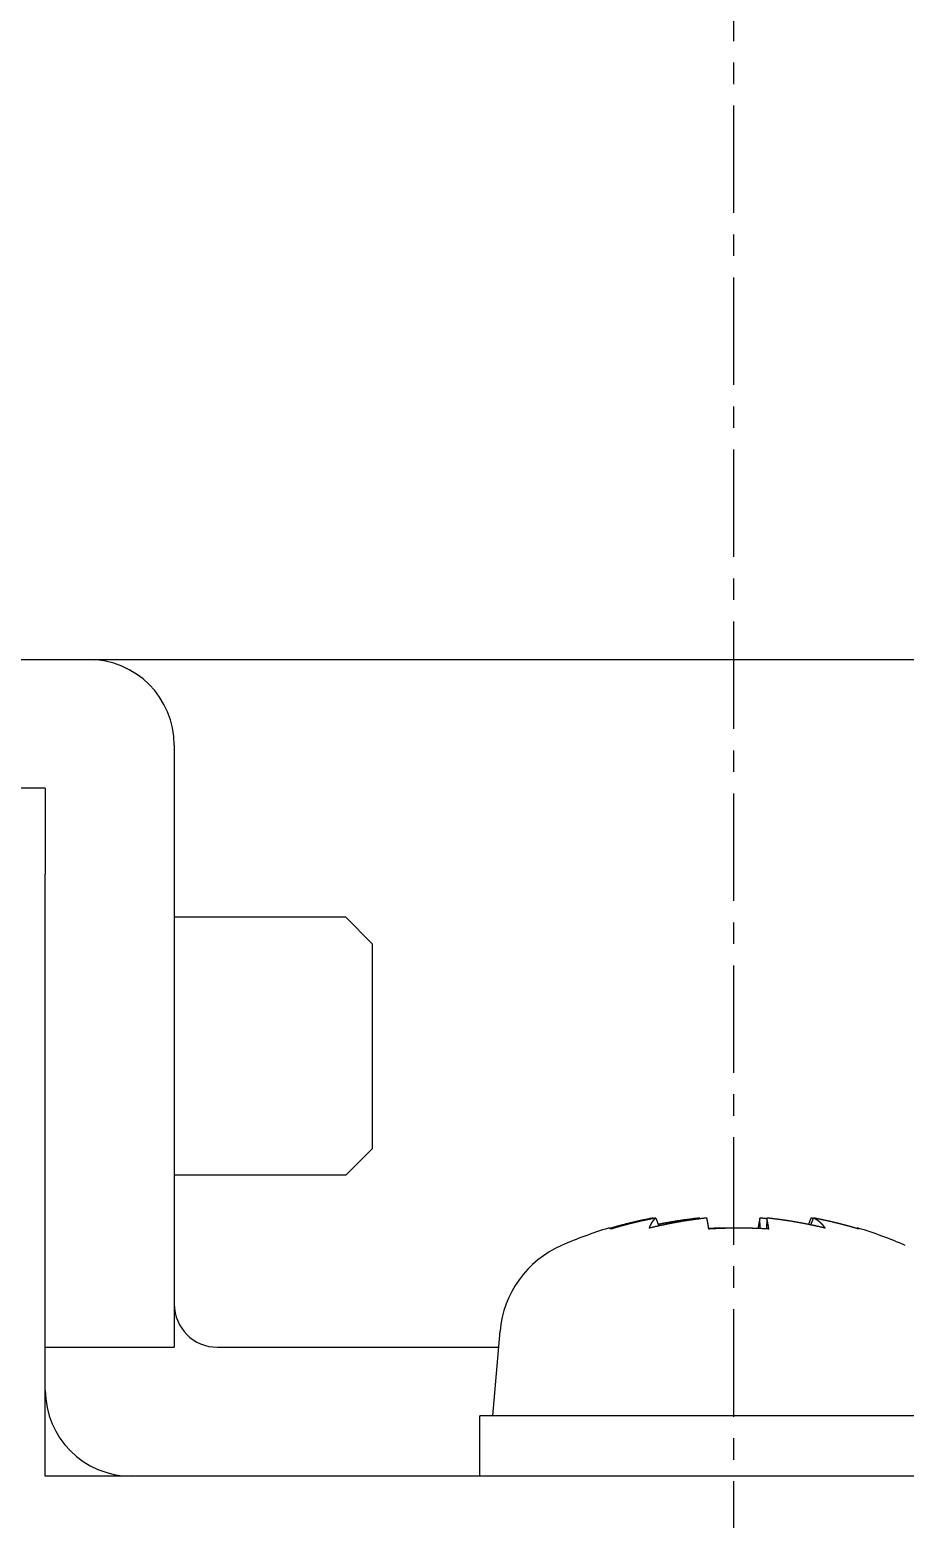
# Model space of a CAD drawing. Extents: x -37 to 246, y -173 to 93.
# Drawn here: x 218.2 to 228.38, y -53.6 to -36.27 of the extents above; entities that cross this region are included whole.
import ezdxf

# ---------------------------------------------------------------- set-up
doc = ezdxf.new("R2010")
doc.units = 0
doc.linetypes.add('CENTER', pattern=[2, 1.25, -0.25, 0.25, -0.25])
doc.layers.get('0').update_dxf_attribs({"linetype": 'CONTINUOUS'})
doc.layers.add('CENTER', color=1, linetype='CENTER')

msp = doc.modelspace()

# ---------------------------------------------------------------- linework, layer by layer
at = {"color": 7, "linetype": 'CONTINUOUS'}
for p, q in [((210.381, -43.595), (242.381, -43.595)), ((219.881, -44.595), (219.881, -51.595)), ((218.381, -45.095), (216.881, -45.095)), ((218.381, -45.095), (218.381, -46.095)), ((218.381, -53.095), (218.381, -46.095)), ((221.874, -46.595), (219.881, -46.595)), ((222.181, -46.902), (221.874, -46.595)), ((222.181, -46.902), (222.181, -49.289)), ((222.181, -49.289), (221.874, -49.595)), ((221.874, -49.595), (219.881, -49.595)), ((225.45, -50.098), (225.448, -50.093)), ((225.479, -50.093), (225.514, -50.184)), ((225.992, -50.093), (225.992, -50.102)), ((226.691, -50.216), (226.689, -50.093)), ((226.769, -50.093), (226.767, -50.219)), ((227.283, -50.093), (227.254, -50.167)), ((227.282, -50.173), (227.313, -50.093)), ((223.667, -51.407), (223.581, -52.395)), ((218.381, -51.595), (219.881, -51.595)), ((220.381, -51.595), (223.651, -51.595)), ((223.431, -53.095), (223.431, -52.395)), ((229.331, -52.395), (223.431, -52.395)), ((234.381, -53.095), (218.381, -53.095))]:
    msp.add_line(p, q, dxfattribs=at)
for points in [[(224.955, -50.221, 0), (224.954, -50.221, 0), (224.954, -50.22, 0), (224.954, -50.22, 0), (224.953, -50.22, 0), (224.953, -50.22, 0), (224.953, -50.219, 0), (224.953, -50.219, 0), (224.952, -50.219, 0), (224.952, -50.219, 0), (224.952, -50.219, 0), (224.951, -50.218, 0), (224.951, -50.218, 0), (224.951, -50.218, 0), (224.95, -50.218, 0), (224.95, -50.218, 0), (224.95, -50.218, 0), (224.95, -50.217, 0), (224.949, -50.217, 0), (224.949, -50.217, 0), (224.949, -50.217, 0), (224.948, -50.217, 0), (224.948, -50.217, 0), (224.948, -50.216, 0), (224.948, -50.216, 0), (224.947, -50.216, 0), (224.947, -50.216, 0), (224.947, -50.216, 0), (224.947, -50.215, 0), (224.946, -50.215, 0), (224.946, -50.215, 0), (224.946, -50.215, 0), (224.945, -50.215, 0), (224.945, -50.215, 0), (224.945, -50.215, 0), (224.945, -50.215, 0), (224.944, -50.214, 0), (224.944, -50.214, 0), (224.944, -50.214, 0), (224.944, -50.214, 0), (224.943, -50.214, 0), (224.943, -50.214, 0), (224.943, -50.214, 0), (224.943, -50.214, 0), (224.942, -50.213, 0), (224.942, -50.213, 0), (224.942, -50.213, 0), (224.942, -50.213, 0), (224.941, -50.213, 0), (224.941, -50.213, 0), (224.941, -50.213, 0), (224.941, -50.213, 0), (224.941, -50.212, 0), (224.94, -50.212, 0), (224.94, -50.212, 0), (224.94, -50.212, 0), (224.94, -50.212, 0), (224.939, -50.212, 0), (224.939, -50.212, 0), (224.939, -50.212, 0), (224.939, -50.212, 0), (224.938, -50.212, 0), (224.938, -50.212, 0), (224.938, -50.212, 0), (224.938, -50.211, 0), (224.938, -50.211, 0), (224.937, -50.211, 0), (224.937, -50.211, 0), (224.937, -50.211, 0), (224.937, -50.211, 0), (224.937, -50.211, 0), (224.936, -50.211, 0), (224.936, -50.211, 0), (224.936, -50.211, 0), (224.936, -50.211, 0), (224.936, -50.211, 0), (224.935, -50.211, 0), (224.935, -50.211, 0), (224.935, -50.211, 0), (224.935, -50.211, 0), (224.935, -50.211, 0), (224.935, -50.211, 0), (224.934, -50.211, 0), (224.934, -50.211, 0), (224.934, -50.21, 0), (224.934, -50.21, 0), (224.934, -50.21, 0), (224.933, -50.21, 0), (224.933, -50.21, 0), (224.933, -50.21, 0), (224.933, -50.21, 0), (224.933, -50.21, 0), (224.933, -50.21, 0), (224.932, -50.21, 0), (224.932, -50.21, 0), (224.932, -50.21, 0), (224.932, -50.21, 0), (224.932, -50.21, 0), (224.932, -50.21, 0), (224.931, -50.21, 0), (224.931, -50.21, 0), (224.931, -50.21, 0), (224.931, -50.21, 0), (224.931, -50.21, 0), (224.931, -50.21, 0), (224.931, -50.21, 0), (224.93, -50.21, 0), (224.93, -50.211, 0), (224.93, -50.211, 0), (224.93, -50.211, 0), (224.93, -50.211, 0), (224.93, -50.211, 0), (224.93, -50.211, 0), (224.929, -50.211, 0), (224.929, -50.211, 0), (224.929, -50.211, 0), (224.929, -50.211, 0), (224.929, -50.211, 0), (224.929, -50.211, 0), (224.929, -50.211, 0), (224.929, -50.211, 0), (224.928, -50.211, 0), (224.928, -50.211, 0), (224.928, -50.211, 0), (224.928, -50.211, 0), (224.928, -50.211, 0), (224.928, -50.211, 0), (224.928, -50.212, 0), (224.928, -50.212, 0)], [(225.448, -50.093, 0), (225.444, -50.094, 0), (225.44, -50.094, 0), (225.436, -50.095, 0), (225.432, -50.096, 0), (225.428, -50.097, 0), (225.424, -50.097, 0), (225.42, -50.098, 0), (225.416, -50.099, 0), (225.412, -50.1, 0), (225.408, -50.1, 0), (225.404, -50.101, 0), (225.4, -50.102, 0), (225.396, -50.103, 0), (225.393, -50.104, 0), (225.389, -50.104, 0), (225.385, -50.105, 0), (225.381, -50.106, 0), (225.377, -50.107, 0), (225.373, -50.108, 0), (225.369, -50.108, 0), (225.365, -50.109, 0), (225.361, -50.11, 0), (225.357, -50.111, 0), (225.353, -50.112, 0), (225.349, -50.112, 0), (225.345, -50.113, 0), (225.341, -50.114, 0), (225.337, -50.115, 0), (225.333, -50.116, 0), (225.329, -50.117, 0), (225.325, -50.117, 0), (225.321, -50.118, 0), (225.317, -50.119, 0), (225.313, -50.12, 0), (225.309, -50.121, 0), (225.305, -50.122, 0), (225.301, -50.123, 0), (225.297, -50.123, 0), (225.293, -50.124, 0), (225.29, -50.125, 0), (225.286, -50.126, 0), (225.282, -50.127, 0), (225.278, -50.128, 0), (225.274, -50.129, 0), (225.27, -50.13, 0), (225.266, -50.131, 0), (225.262, -50.132, 0), (225.258, -50.132, 0), (225.254, -50.133, 0), (225.25, -50.134, 0), (225.246, -50.135, 0), (225.242, -50.136, 0), (225.238, -50.137, 0), (225.234, -50.138, 0), (225.23, -50.139, 0), (225.226, -50.14, 0), (225.222, -50.141, 0), (225.219, -50.142, 0), (225.215, -50.142, 0), (225.211, -50.143, 0), (225.207, -50.144, 0), (225.203, -50.145, 0), (225.199, -50.146, 0), (225.195, -50.147, 0), (225.191, -50.148, 0), (225.187, -50.149, 0), (225.183, -50.15, 0), (225.179, -50.151, 0), (225.175, -50.152, 0), (225.171, -50.153, 0), (225.167, -50.154, 0), (225.163, -50.155, 0), (225.16, -50.156, 0), (225.156, -50.157, 0), (225.152, -50.158, 0), (225.148, -50.159, 0), (225.144, -50.16, 0), (225.14, -50.161, 0), (225.136, -50.162, 0), (225.132, -50.163, 0), (225.128, -50.164, 0), (225.124, -50.165, 0), (225.12, -50.166, 0), (225.116, -50.167, 0), (225.112, -50.168, 0), (225.109, -50.169, 0), (225.105, -50.17, 0), (225.101, -50.171, 0), (225.097, -50.172, 0), (225.093, -50.173, 0), (225.089, -50.174, 0), (225.085, -50.175, 0), (225.081, -50.176, 0), (225.077, -50.177, 0), (225.073, -50.178, 0), (225.069, -50.179, 0), (225.066, -50.18, 0), (225.062, -50.181, 0), (225.058, -50.182, 0), (225.054, -50.184, 0), (225.05, -50.185, 0), (225.046, -50.186, 0), (225.042, -50.187, 0), (225.038, -50.188, 0), (225.034, -50.189, 0), (225.03, -50.19, 0), (225.027, -50.191, 0), (225.023, -50.192, 0), (225.019, -50.193, 0), (225.015, -50.194, 0), (225.011, -50.195, 0), (225.007, -50.197, 0), (225.003, -50.198, 0), (224.999, -50.199, 0), (224.995, -50.2, 0), (224.991, -50.201, 0), (224.988, -50.202, 0), (224.984, -50.203, 0), (224.98, -50.204, 0), (224.976, -50.206, 0), (224.972, -50.207, 0), (224.968, -50.208, 0), (224.964, -50.209, 0), (224.96, -50.21, 0), (224.957, -50.211, 0), (224.953, -50.212, 0), (224.949, -50.214, 0), (224.945, -50.215, 0)], [(225.479, -50.093, 0), (225.474, -50.094, 0), (225.47, -50.094, 0), (225.466, -50.095, 0), (225.462, -50.096, 0), (225.458, -50.097, 0), (225.454, -50.098, 0), (225.45, -50.098, 0), (225.445, -50.099, 0), (225.441, -50.1, 0), (225.437, -50.101, 0), (225.433, -50.102, 0), (225.429, -50.102, 0), (225.425, -50.103, 0), (225.421, -50.104, 0), (225.416, -50.105, 0), (225.412, -50.106, 0), (225.408, -50.107, 0), (225.404, -50.107, 0), (225.4, -50.108, 0), (225.396, -50.109, 0), (225.392, -50.11, 0), (225.388, -50.111, 0), (225.383, -50.112, 0), (225.379, -50.112, 0), (225.375, -50.113, 0), (225.371, -50.114, 0), (225.367, -50.115, 0), (225.363, -50.116, 0), (225.359, -50.117, 0), (225.355, -50.118, 0), (225.35, -50.119, 0), (225.346, -50.12, 0), (225.342, -50.12, 0), (225.338, -50.121, 0), (225.334, -50.122, 0), (225.33, -50.123, 0), (225.326, -50.124, 0), (225.322, -50.125, 0), (225.317, -50.126, 0), (225.313, -50.127, 0), (225.309, -50.128, 0), (225.305, -50.129, 0), (225.301, -50.13, 0), (225.297, -50.13, 0), (225.293, -50.131, 0), (225.289, -50.132, 0), (225.285, -50.133, 0), (225.28, -50.134, 0), (225.276, -50.135, 0), (225.272, -50.136, 0), (225.268, -50.137, 0), (225.264, -50.138, 0), (225.26, -50.139, 0), (225.256, -50.14, 0), (225.252, -50.141, 0), (225.248, -50.142, 0), (225.244, -50.143, 0), (225.239, -50.144, 0), (225.235, -50.145, 0), (225.231, -50.146, 0), (225.227, -50.147, 0), (225.223, -50.148, 0), (225.219, -50.149, 0), (225.215, -50.15, 0), (225.211, -50.151, 0), (225.207, -50.152, 0), (225.203, -50.153, 0), (225.199, -50.154, 0), (225.194, -50.155, 0), (225.19, -50.156, 0), (225.186, -50.157, 0), (225.182, -50.158, 0), (225.178, -50.159, 0), (225.174, -50.16, 0), (225.17, -50.161, 0), (225.166, -50.162, 0), (225.162, -50.163, 0), (225.158, -50.164, 0), (225.154, -50.165, 0), (225.149, -50.166, 0), (225.145, -50.167, 0), (225.141, -50.168, 0), (225.137, -50.169, 0), (225.133, -50.17, 0), (225.129, -50.172, 0), (225.125, -50.173, 0), (225.121, -50.174, 0), (225.117, -50.175, 0), (225.113, -50.176, 0), (225.109, -50.177, 0), (225.105, -50.178, 0), (225.101, -50.179, 0), (225.097, -50.18, 0), (225.092, -50.181, 0), (225.088, -50.182, 0), (225.084, -50.184, 0), (225.08, -50.185, 0), (225.076, -50.186, 0), (225.072, -50.187, 0), (225.068, -50.188, 0), (225.064, -50.189, 0), (225.06, -50.19, 0), (225.056, -50.191, 0), (225.052, -50.193, 0), (225.048, -50.194, 0), (225.044, -50.195, 0), (225.04, -50.196, 0), (225.036, -50.197, 0), (225.032, -50.198, 0), (225.027, -50.199, 0), (225.023, -50.2, 0), (225.019, -50.202, 0), (225.015, -50.203, 0), (225.011, -50.204, 0), (225.007, -50.205, 0), (225.003, -50.206, 0), (224.999, -50.208, 0), (224.995, -50.209, 0), (224.991, -50.21, 0), (224.987, -50.211, 0), (224.983, -50.212, 0), (224.979, -50.214, 0), (224.975, -50.215, 0), (224.971, -50.216, 0), (224.967, -50.217, 0), (224.963, -50.218, 0), (224.959, -50.22, 0), (224.955, -50.221, 0)], [(226.072, -50.093, 0), (226.067, -50.093, 0), (226.061, -50.094, 0), (226.056, -50.095, 0), (226.051, -50.095, 0), (226.046, -50.096, 0), (226.04, -50.096, 0), (226.035, -50.097, 0), (226.03, -50.097, 0), (226.025, -50.098, 0), (226.019, -50.099, 0), (226.014, -50.099, 0), (226.009, -50.1, 0), (226.004, -50.101, 0), (225.998, -50.101, 0), (225.993, -50.102, 0), (225.988, -50.103, 0), (225.982, -50.103, 0), (225.977, -50.104, 0), (225.972, -50.105, 0), (225.967, -50.105, 0), (225.961, -50.106, 0), (225.956, -50.107, 0), (225.951, -50.107, 0), (225.946, -50.108, 0), (225.94, -50.109, 0), (225.935, -50.109, 0), (225.93, -50.11, 0), (225.925, -50.111, 0), (225.919, -50.111, 0), (225.914, -50.112, 0), (225.909, -50.113, 0), (225.904, -50.114, 0), (225.898, -50.114, 0), (225.893, -50.115, 0), (225.888, -50.116, 0), (225.883, -50.117, 0), (225.877, -50.117, 0), (225.872, -50.118, 0), (225.867, -50.119, 0), (225.862, -50.12, 0), (225.856, -50.121, 0), (225.851, -50.121, 0), (225.846, -50.122, 0), (225.84, -50.123, 0), (225.835, -50.124, 0), (225.83, -50.125, 0), (225.825, -50.126, 0), (225.819, -50.126, 0), (225.814, -50.127, 0), (225.809, -50.128, 0), (225.804, -50.129, 0), (225.798, -50.13, 0), (225.793, -50.13, 0), (225.788, -50.131, 0), (225.783, -50.132, 0), (225.777, -50.133, 0), (225.772, -50.134, 0), (225.767, -50.135, 0), (225.762, -50.136, 0), (225.756, -50.137, 0), (225.751, -50.138, 0), (225.746, -50.138, 0), (225.741, -50.139, 0), (225.735, -50.14, 0), (225.73, -50.141, 0), (225.725, -50.142, 0), (225.72, -50.143, 0), (225.714, -50.144, 0), (225.709, -50.145, 0), (225.704, -50.146, 0), (225.699, -50.147, 0), (225.694, -50.148, 0), (225.688, -50.149, 0), (225.683, -50.15, 0), (225.678, -50.151, 0), (225.673, -50.152, 0), (225.667, -50.153, 0), (225.662, -50.154, 0), (225.657, -50.155, 0), (225.652, -50.156, 0), (225.646, -50.157, 0), (225.641, -50.158, 0), (225.636, -50.159, 0), (225.631, -50.16, 0), (225.625, -50.161, 0), (225.62, -50.162, 0), (225.615, -50.163, 0), (225.61, -50.164, 0), (225.604, -50.165, 0), (225.599, -50.166, 0), (225.594, -50.167, 0), (225.589, -50.168, 0), (225.584, -50.169, 0), (225.578, -50.17, 0), (225.573, -50.171, 0), (225.568, -50.172, 0), (225.563, -50.174, 0), (225.557, -50.175, 0), (225.552, -50.176, 0), (225.547, -50.177, 0), (225.542, -50.178, 0), (225.537, -50.179, 0), (225.531, -50.18, 0), (225.526, -50.181, 0), (225.521, -50.182, 0), (225.516, -50.184, 0), (225.51, -50.185, 0), (225.505, -50.186, 0), (225.5, -50.187, 0), (225.495, -50.188, 0), (225.49, -50.19, 0), (225.484, -50.191, 0), (225.479, -50.192, 0), (225.474, -50.193, 0), (225.469, -50.194, 0), (225.463, -50.196, 0), (225.458, -50.197, 0), (225.453, -50.198, 0), (225.448, -50.199, 0), (225.443, -50.2, 0), (225.437, -50.202, 0), (225.432, -50.203, 0), (225.427, -50.204, 0), (225.422, -50.205, 0), (225.417, -50.206, 0), (225.411, -50.208, 0), (225.406, -50.209, 0), (225.401, -50.21, 0)], [(225.479, -50.093, 0), (225.478, -50.093, 0), (225.477, -50.094, 0), (225.477, -50.094, 0), (225.476, -50.095, 0), (225.475, -50.096, 0), (225.474, -50.096, 0), (225.474, -50.097, 0), (225.473, -50.097, 0), (225.472, -50.098, 0), (225.471, -50.099, 0), (225.471, -50.099, 0), (225.47, -50.1, 0), (225.469, -50.1, 0), (225.469, -50.101, 0), (225.468, -50.102, 0), (225.467, -50.102, 0), (225.466, -50.103, 0), (225.466, -50.104, 0), (225.465, -50.104, 0), (225.464, -50.105, 0), (225.464, -50.106, 0), (225.463, -50.106, 0), (225.462, -50.107, 0), (225.461, -50.108, 0), (225.461, -50.108, 0), (225.46, -50.109, 0), (225.459, -50.11, 0), (225.459, -50.111, 0), (225.458, -50.111, 0), (225.457, -50.112, 0), (225.457, -50.113, 0), (225.456, -50.113, 0), (225.455, -50.114, 0), (225.455, -50.115, 0), (225.454, -50.116, 0), (225.453, -50.116, 0), (225.453, -50.117, 0), (225.452, -50.118, 0), (225.451, -50.119, 0), (225.451, -50.12, 0), (225.45, -50.12, 0), (225.449, -50.121, 0), (225.449, -50.122, 0), (225.448, -50.123, 0), (225.447, -50.123, 0), (225.447, -50.124, 0), (225.446, -50.125, 0), (225.445, -50.126, 0), (225.445, -50.127, 0), (225.444, -50.128, 0), (225.443, -50.129, 0), (225.443, -50.129, 0), (225.442, -50.13, 0), (225.441, -50.131, 0), (225.441, -50.132, 0), (225.44, -50.133, 0), (225.44, -50.134, 0), (225.439, -50.135, 0), (225.438, -50.136, 0), (225.438, -50.136, 0), (225.437, -50.137, 0), (225.437, -50.138, 0), (225.436, -50.139, 0), (225.435, -50.14, 0), (225.435, -50.141, 0), (225.434, -50.142, 0), (225.433, -50.143, 0), (225.433, -50.144, 0), (225.432, -50.145, 0), (225.432, -50.146, 0), (225.431, -50.147, 0), (225.43, -50.148, 0), (225.43, -50.148, 0), (225.429, -50.15, 0), (225.429, -50.151, 0), (225.428, -50.151, 0), (225.428, -50.153, 0), (225.427, -50.153, 0), (225.426, -50.154, 0), (225.426, -50.156, 0), (225.425, -50.157, 0), (225.425, -50.157, 0), (225.424, -50.158, 0), (225.424, -50.16, 0), (225.423, -50.161, 0), (225.422, -50.162, 0), (225.422, -50.163, 0), (225.421, -50.164, 0), (225.421, -50.165, 0), (225.42, -50.166, 0), (225.42, -50.167, 0), (225.419, -50.168, 0), (225.419, -50.169, 0), (225.418, -50.17, 0), (225.417, -50.171, 0), (225.417, -50.172, 0), (225.416, -50.173, 0), (225.416, -50.175, 0), (225.415, -50.176, 0), (225.415, -50.177, 0), (225.414, -50.178, 0), (225.414, -50.179, 0), (225.413, -50.18, 0), (225.413, -50.181, 0), (225.412, -50.182, 0), (225.412, -50.184, 0), (225.411, -50.185, 0), (225.411, -50.186, 0), (225.41, -50.187, 0), (225.41, -50.188, 0), (225.409, -50.189, 0), (225.409, -50.191, 0), (225.408, -50.192, 0), (225.408, -50.193, 0), (225.407, -50.194, 0), (225.407, -50.195, 0), (225.406, -50.197, 0), (225.406, -50.198, 0), (225.405, -50.199, 0), (225.405, -50.2, 0), (225.404, -50.202, 0), (225.404, -50.203, 0), (225.403, -50.204, 0), (225.403, -50.205, 0), (225.402, -50.206, 0), (225.402, -50.208, 0), (225.401, -50.209, 0), (225.401, -50.21, 0)], [(225.992, -50.093, 0), (225.988, -50.093, 0), (225.984, -50.094, 0), (225.981, -50.094, 0), (225.977, -50.094, 0), (225.973, -50.095, 0), (225.969, -50.095, 0), (225.965, -50.096, 0), (225.962, -50.096, 0), (225.958, -50.097, 0), (225.954, -50.097, 0), (225.95, -50.097, 0), (225.946, -50.098, 0), (225.943, -50.098, 0), (225.939, -50.099, 0), (225.935, -50.099, 0), (225.931, -50.1, 0), (225.927, -50.1, 0), (225.924, -50.1, 0), (225.92, -50.101, 0), (225.916, -50.101, 0), (225.912, -50.102, 0), (225.908, -50.102, 0), (225.905, -50.103, 0), (225.901, -50.103, 0), (225.897, -50.104, 0), (225.893, -50.104, 0), (225.889, -50.105, 0), (225.886, -50.105, 0), (225.882, -50.106, 0), (225.878, -50.106, 0), (225.874, -50.107, 0), (225.87, -50.107, 0), (225.867, -50.108, 0), (225.863, -50.108, 0), (225.859, -50.109, 0), (225.855, -50.109, 0), (225.851, -50.11, 0), (225.848, -50.11, 0), (225.844, -50.111, 0), (225.84, -50.111, 0), (225.836, -50.112, 0), (225.833, -50.112, 0), (225.829, -50.113, 0), (225.825, -50.113, 0), (225.821, -50.114, 0), (225.817, -50.114, 0), (225.814, -50.115, 0), (225.81, -50.115, 0), (225.806, -50.116, 0), (225.802, -50.116, 0), (225.798, -50.117, 0), (225.795, -50.117, 0), (225.791, -50.118, 0), (225.787, -50.118, 0), (225.783, -50.119, 0), (225.779, -50.12, 0), (225.776, -50.12, 0), (225.772, -50.121, 0), (225.768, -50.121, 0), (225.764, -50.122, 0), (225.76, -50.123, 0), (225.757, -50.123, 0), (225.753, -50.124, 0), (225.749, -50.124, 0), (225.745, -50.125, 0), (225.742, -50.125, 0), (225.738, -50.126, 0), (225.734, -50.127, 0), (225.73, -50.127, 0), (225.726, -50.128, 0), (225.723, -50.128, 0), (225.719, -50.129, 0), (225.715, -50.13, 0), (225.711, -50.13, 0), (225.707, -50.131, 0), (225.704, -50.131, 0), (225.7, -50.132, 0), (225.696, -50.133, 0), (225.692, -50.133, 0), (225.689, -50.134, 0), (225.685, -50.135, 0), (225.681, -50.135, 0), (225.677, -50.136, 0), (225.673, -50.136, 0), (225.67, -50.137, 0), (225.666, -50.138, 0), (225.662, -50.138, 0), (225.658, -50.139, 0), (225.654, -50.14, 0), (225.651, -50.14, 0), (225.647, -50.141, 0), (225.643, -50.142, 0), (225.639, -50.142, 0), (225.636, -50.143, 0), (225.632, -50.144, 0), (225.628, -50.144, 0), (225.624, -50.145, 0), (225.62, -50.145, 0), (225.617, -50.146, 0), (225.613, -50.147, 0), (225.609, -50.148, 0), (225.605, -50.148, 0), (225.602, -50.149, 0), (225.598, -50.15, 0), (225.594, -50.15, 0), (225.59, -50.151, 0), (225.587, -50.152, 0), (225.583, -50.152, 0), (225.579, -50.153, 0), (225.575, -50.154, 0), (225.571, -50.154, 0), (225.568, -50.155, 0), (225.564, -50.156, 0), (225.56, -50.157, 0), (225.556, -50.157, 0), (225.553, -50.158, 0), (225.549, -50.159, 0), (225.545, -50.16, 0), (225.541, -50.16, 0), (225.537, -50.161, 0), (225.534, -50.162, 0), (225.53, -50.163, 0), (225.526, -50.163, 0), (225.522, -50.164, 0), (225.519, -50.165, 0), (225.515, -50.166, 0), (225.511, -50.166, 0), (225.507, -50.167, 0)], [(226.095, -50.221, 0), (226.095, -50.22, 0), (226.094, -50.218, 0), (226.094, -50.217, 0), (226.094, -50.216, 0), (226.094, -50.215, 0), (226.094, -50.214, 0), (226.094, -50.212, 0), (226.093, -50.211, 0), (226.093, -50.21, 0), (226.093, -50.209, 0), (226.093, -50.208, 0), (226.093, -50.206, 0), (226.093, -50.205, 0), (226.092, -50.204, 0), (226.092, -50.203, 0), (226.092, -50.202, 0), (226.092, -50.2, 0), (226.092, -50.199, 0), (226.091, -50.198, 0), (226.091, -50.197, 0), (226.091, -50.196, 0), (226.091, -50.195, 0), (226.091, -50.194, 0), (226.091, -50.193, 0), (226.09, -50.191, 0), (226.09, -50.19, 0), (226.09, -50.189, 0), (226.09, -50.188, 0), (226.09, -50.187, 0), (226.09, -50.186, 0), (226.089, -50.185, 0), (226.089, -50.184, 0), (226.089, -50.182, 0), (226.089, -50.181, 0), (226.089, -50.18, 0), (226.088, -50.179, 0), (226.088, -50.178, 0), (226.088, -50.177, 0), (226.088, -50.176, 0), (226.088, -50.175, 0), (226.088, -50.174, 0), (226.087, -50.173, 0), (226.087, -50.172, 0), (226.087, -50.17, 0), (226.087, -50.169, 0), (226.087, -50.168, 0), (226.086, -50.167, 0), (226.086, -50.166, 0), (226.086, -50.165, 0), (226.086, -50.164, 0), (226.086, -50.163, 0), (226.086, -50.162, 0), (226.085, -50.161, 0), (226.085, -50.16, 0), (226.085, -50.159, 0), (226.085, -50.158, 0), (226.085, -50.157, 0), (226.085, -50.156, 0), (226.084, -50.155, 0), (226.084, -50.154, 0), (226.084, -50.153, 0), (226.084, -50.152, 0), (226.084, -50.151, 0), (226.083, -50.15, 0), (226.083, -50.149, 0), (226.083, -50.148, 0), (226.083, -50.147, 0), (226.083, -50.146, 0), (226.083, -50.145, 0), (226.082, -50.144, 0), (226.082, -50.143, 0), (226.082, -50.142, 0), (226.082, -50.141, 0), (226.082, -50.14, 0), (226.082, -50.139, 0), (226.081, -50.138, 0), (226.081, -50.137, 0), (226.081, -50.136, 0), (226.081, -50.135, 0), (226.081, -50.134, 0), (226.08, -50.133, 0), (226.08, -50.132, 0), (226.08, -50.131, 0), (226.08, -50.13, 0), (226.08, -50.13, 0), (226.08, -50.129, 0), (226.079, -50.128, 0), (226.079, -50.127, 0), (226.079, -50.126, 0), (226.079, -50.125, 0), (226.079, -50.124, 0), (226.078, -50.123, 0), (226.078, -50.122, 0), (226.078, -50.121, 0), (226.078, -50.12, 0), (226.078, -50.12, 0), (226.078, -50.119, 0), (226.077, -50.118, 0), (226.077, -50.117, 0), (226.077, -50.116, 0), (226.077, -50.115, 0), (226.077, -50.114, 0), (226.076, -50.113, 0), (226.076, -50.112, 0), (226.076, -50.112, 0), (226.076, -50.111, 0), (226.076, -50.11, 0), (226.076, -50.109, 0), (226.075, -50.108, 0), (226.075, -50.107, 0), (226.075, -50.107, 0), (226.075, -50.106, 0), (226.075, -50.105, 0), (226.075, -50.104, 0), (226.074, -50.103, 0), (226.074, -50.102, 0), (226.074, -50.102, 0), (226.074, -50.101, 0), (226.074, -50.1, 0), (226.073, -50.099, 0), (226.073, -50.098, 0), (226.073, -50.098, 0), (226.073, -50.097, 0), (226.073, -50.096, 0), (226.073, -50.095, 0), (226.072, -50.094, 0), (226.072, -50.094, 0), (226.072, -50.093, 0)], [(226.381, -50.211, 0), (226.378, -50.211, 0), (226.376, -50.211, 0), (226.374, -50.211, 0), (226.372, -50.211, 0), (226.369, -50.211, 0), (226.367, -50.211, 0), (226.365, -50.211, 0), (226.363, -50.211, 0), (226.36, -50.211, 0), (226.358, -50.21, 0), (226.356, -50.21, 0), (226.354, -50.21, 0), (226.352, -50.21, 0), (226.349, -50.21, 0), (226.347, -50.21, 0), (226.345, -50.21, 0), (226.343, -50.21, 0), (226.34, -50.21, 0), (226.338, -50.21, 0), (226.336, -50.21, 0), (226.334, -50.21, 0), (226.331, -50.21, 0), (226.329, -50.21, 0), (226.327, -50.21, 0), (226.325, -50.21, 0), (226.322, -50.21, 0), (226.32, -50.21, 0), (226.318, -50.21, 0), (226.316, -50.21, 0), (226.313, -50.21, 0), (226.311, -50.21, 0), (226.309, -50.21, 0), (226.307, -50.21, 0), (226.304, -50.21, 0), (226.302, -50.21, 0), (226.3, -50.21, 0), (226.298, -50.21, 0), (226.295, -50.21, 0), (226.293, -50.21, 0), (226.291, -50.21, 0), (226.289, -50.21, 0), (226.287, -50.21, 0), (226.284, -50.21, 0), (226.282, -50.21, 0), (226.28, -50.21, 0), (226.278, -50.21, 0), (226.275, -50.211, 0), (226.273, -50.211, 0), (226.271, -50.211, 0), (226.269, -50.211, 0), (226.266, -50.211, 0), (226.264, -50.211, 0), (226.262, -50.211, 0), (226.26, -50.211, 0), (226.257, -50.211, 0), (226.255, -50.211, 0), (226.253, -50.211, 0), (226.251, -50.211, 0), (226.248, -50.211, 0), (226.246, -50.211, 0), (226.244, -50.211, 0), (226.242, -50.211, 0), (226.239, -50.211, 0), (226.237, -50.211, 0), (226.235, -50.211, 0), (226.233, -50.211, 0), (226.23, -50.211, 0), (226.228, -50.211, 0), (226.226, -50.211, 0), (226.224, -50.211, 0), (226.222, -50.211, 0), (226.219, -50.211, 0), (226.217, -50.211, 0), (226.215, -50.211, 0), (226.213, -50.211, 0), (226.21, -50.211, 0), (226.208, -50.211, 0), (226.206, -50.211, 0), (226.204, -50.211, 0), (226.201, -50.212, 0), (226.199, -50.212, 0), (226.197, -50.212, 0), (226.195, -50.212, 0), (226.192, -50.212, 0), (226.19, -50.212, 0), (226.188, -50.212, 0), (226.186, -50.212, 0), (226.183, -50.212, 0), (226.181, -50.212, 0), (226.179, -50.212, 0), (226.177, -50.212, 0), (226.174, -50.212, 0), (226.172, -50.212, 0), (226.17, -50.212, 0), (226.168, -50.212, 0), (226.166, -50.212, 0), (226.163, -50.212, 0), (226.161, -50.212, 0), (226.159, -50.212, 0), (226.157, -50.212, 0), (226.154, -50.213, 0), (226.152, -50.213, 0), (226.15, -50.213, 0), (226.148, -50.213, 0), (226.145, -50.213, 0), (226.143, -50.213, 0), (226.141, -50.213, 0), (226.139, -50.213, 0), (226.136, -50.213, 0), (226.134, -50.213, 0), (226.132, -50.213, 0), (226.13, -50.213, 0), (226.127, -50.213, 0), (226.125, -50.214, 0), (226.123, -50.214, 0), (226.121, -50.214, 0), (226.119, -50.214, 0), (226.116, -50.214, 0), (226.114, -50.214, 0), (226.112, -50.214, 0), (226.11, -50.214, 0), (226.107, -50.214, 0), (226.105, -50.214, 0), (226.103, -50.214, 0), (226.101, -50.214, 0), (226.098, -50.214, 0), (226.096, -50.215, 0), (226.094, -50.215, 0)], [(226.792, -50.221, 0), (226.787, -50.221, 0), (226.781, -50.22, 0), (226.776, -50.22, 0), (226.77, -50.219, 0), (226.765, -50.219, 0), (226.76, -50.219, 0), (226.754, -50.219, 0), (226.749, -50.218, 0), (226.743, -50.218, 0), (226.738, -50.218, 0), (226.732, -50.218, 0), (226.727, -50.217, 0), (226.722, -50.217, 0), (226.716, -50.217, 0), (226.711, -50.216, 0), (226.705, -50.216, 0), (226.7, -50.216, 0), (226.694, -50.216, 0), (226.689, -50.215, 0), (226.683, -50.215, 0), (226.678, -50.215, 0), (226.673, -50.215, 0), (226.667, -50.215, 0), (226.662, -50.214, 0), (226.656, -50.214, 0), (226.651, -50.214, 0), (226.645, -50.214, 0), (226.64, -50.214, 0), (226.634, -50.213, 0), (226.629, -50.213, 0), (226.624, -50.213, 0), (226.618, -50.213, 0), (226.613, -50.213, 0), (226.607, -50.213, 0), (226.602, -50.212, 0), (226.596, -50.212, 0), (226.591, -50.212, 0), (226.585, -50.212, 0), (226.58, -50.212, 0), (226.575, -50.212, 0), (226.569, -50.212, 0), (226.564, -50.212, 0), (226.558, -50.211, 0), (226.553, -50.211, 0), (226.547, -50.211, 0), (226.542, -50.211, 0), (226.536, -50.211, 0), (226.531, -50.211, 0), (226.526, -50.211, 0), (226.52, -50.211, 0), (226.515, -50.211, 0), (226.509, -50.211, 0), (226.504, -50.211, 0), (226.498, -50.211, 0), (226.493, -50.211, 0), (226.487, -50.211, 0), (226.482, -50.21, 0), (226.477, -50.21, 0), (226.471, -50.21, 0), (226.466, -50.21, 0), (226.46, -50.21, 0), (226.455, -50.21, 0), (226.449, -50.21, 0), (226.444, -50.21, 0), (226.438, -50.21, 0), (226.433, -50.21, 0), (226.427, -50.21, 0), (226.422, -50.21, 0), (226.417, -50.21, 0), (226.411, -50.21, 0), (226.406, -50.21, 0), (226.4, -50.211, 0), (226.395, -50.211, 0), (226.389, -50.211, 0), (226.384, -50.211, 0), (226.378, -50.211, 0), (226.373, -50.211, 0), (226.367, -50.211, 0), (226.362, -50.211, 0), (226.357, -50.211, 0), (226.351, -50.211, 0), (226.346, -50.211, 0), (226.34, -50.211, 0), (226.335, -50.211, 0), (226.329, -50.211, 0), (226.324, -50.212, 0), (226.318, -50.212, 0), (226.313, -50.212, 0), (226.307, -50.212, 0), (226.302, -50.212, 0), (226.297, -50.212, 0), (226.291, -50.212, 0), (226.286, -50.212, 0), (226.28, -50.213, 0), (226.275, -50.213, 0), (226.269, -50.213, 0), (226.264, -50.213, 0), (226.258, -50.213, 0), (226.253, -50.213, 0), (226.247, -50.214, 0), (226.242, -50.214, 0), (226.237, -50.214, 0), (226.231, -50.214, 0), (226.226, -50.214, 0), (226.22, -50.215, 0), (226.215, -50.215, 0), (226.209, -50.215, 0), (226.204, -50.215, 0), (226.198, -50.215, 0), (226.193, -50.216, 0), (226.187, -50.216, 0), (226.182, -50.216, 0), (226.177, -50.216, 0), (226.171, -50.217, 0), (226.166, -50.217, 0), (226.16, -50.217, 0), (226.155, -50.218, 0), (226.149, -50.218, 0), (226.144, -50.218, 0), (226.138, -50.218, 0), (226.133, -50.219, 0), (226.127, -50.219, 0), (226.122, -50.219, 0), (226.117, -50.219, 0), (226.111, -50.22, 0), (226.106, -50.22, 0), (226.1, -50.221, 0), (226.095, -50.221, 0)], [(226.689, -50.093, 0), (226.689, -50.094, 0), (226.689, -50.094, 0), (226.689, -50.095, 0), (226.689, -50.096, 0), (226.689, -50.097, 0), (226.688, -50.097, 0), (226.688, -50.098, 0), (226.688, -50.099, 0), (226.688, -50.1, 0), (226.688, -50.1, 0), (226.687, -50.101, 0), (226.687, -50.102, 0), (226.687, -50.103, 0), (226.687, -50.104, 0), (226.687, -50.104, 0), (226.687, -50.105, 0), (226.686, -50.106, 0), (226.686, -50.107, 0), (226.686, -50.108, 0), (226.686, -50.108, 0), (226.686, -50.109, 0), (226.686, -50.11, 0), (226.685, -50.111, 0), (226.685, -50.112, 0), (226.685, -50.112, 0), (226.685, -50.113, 0), (226.685, -50.114, 0), (226.685, -50.115, 0), (226.684, -50.116, 0), (226.684, -50.117, 0), (226.684, -50.117, 0), (226.684, -50.118, 0), (226.684, -50.119, 0), (226.683, -50.12, 0), (226.683, -50.121, 0), (226.683, -50.122, 0), (226.683, -50.123, 0), (226.683, -50.123, 0), (226.683, -50.124, 0), (226.682, -50.125, 0), (226.682, -50.126, 0), (226.682, -50.127, 0), (226.682, -50.128, 0), (226.682, -50.129, 0), (226.682, -50.13, 0), (226.681, -50.131, 0), (226.681, -50.132, 0), (226.681, -50.132, 0), (226.681, -50.133, 0), (226.681, -50.134, 0), (226.681, -50.135, 0), (226.68, -50.136, 0), (226.68, -50.137, 0), (226.68, -50.138, 0), (226.68, -50.139, 0), (226.68, -50.14, 0), (226.68, -50.141, 0), (226.679, -50.142, 0), (226.679, -50.142, 0), (226.679, -50.143, 0), (226.679, -50.144, 0), (226.679, -50.145, 0), (226.679, -50.146, 0), (226.678, -50.147, 0), (226.678, -50.148, 0), (226.678, -50.149, 0), (226.678, -50.15, 0), (226.678, -50.151, 0), (226.677, -50.152, 0), (226.677, -50.153, 0), (226.677, -50.154, 0), (226.677, -50.155, 0), (226.677, -50.156, 0), (226.677, -50.157, 0), (226.676, -50.158, 0), (226.676, -50.159, 0), (226.676, -50.16, 0), (226.676, -50.161, 0), (226.676, -50.162, 0), (226.676, -50.163, 0), (226.675, -50.164, 0), (226.675, -50.165, 0), (226.675, -50.166, 0), (226.675, -50.167, 0), (226.675, -50.168, 0), (226.675, -50.169, 0), (226.674, -50.17, 0), (226.674, -50.171, 0), (226.674, -50.172, 0), (226.674, -50.173, 0), (226.674, -50.174, 0), (226.674, -50.175, 0), (226.673, -50.176, 0), (226.673, -50.177, 0), (226.673, -50.178, 0), (226.673, -50.179, 0), (226.673, -50.18, 0), (226.673, -50.181, 0), (226.672, -50.182, 0), (226.672, -50.184, 0), (226.672, -50.185, 0), (226.672, -50.186, 0), (226.672, -50.187, 0), (226.672, -50.188, 0), (226.671, -50.189, 0), (226.671, -50.19, 0), (226.671, -50.191, 0), (226.671, -50.192, 0), (226.671, -50.193, 0), (226.67, -50.194, 0), (226.67, -50.195, 0), (226.67, -50.197, 0), (226.67, -50.198, 0), (226.67, -50.199, 0), (226.67, -50.2, 0), (226.669, -50.201, 0), (226.669, -50.202, 0), (226.669, -50.203, 0), (226.669, -50.204, 0), (226.669, -50.206, 0), (226.669, -50.207, 0), (226.668, -50.208, 0), (226.668, -50.209, 0), (226.668, -50.21, 0), (226.668, -50.211, 0), (226.668, -50.212, 0), (226.668, -50.214, 0), (226.667, -50.215, 0)], [(226.769, -50.102, 0), (226.769, -50.102, 0), (226.768, -50.102, 0), (226.767, -50.102, 0), (226.767, -50.102, 0), (226.766, -50.102, 0), (226.765, -50.102, 0), (226.765, -50.102, 0), (226.764, -50.101, 0), (226.764, -50.101, 0), (226.763, -50.101, 0), (226.762, -50.101, 0), (226.762, -50.101, 0), (226.761, -50.101, 0), (226.76, -50.101, 0), (226.76, -50.101, 0), (226.759, -50.101, 0), (226.759, -50.101, 0), (226.758, -50.101, 0), (226.757, -50.101, 0), (226.757, -50.1, 0), (226.756, -50.1, 0), (226.755, -50.1, 0), (226.755, -50.1, 0), (226.754, -50.1, 0), (226.754, -50.1, 0), (226.753, -50.1, 0), (226.752, -50.1, 0), (226.752, -50.1, 0), (226.751, -50.1, 0), (226.75, -50.1, 0), (226.75, -50.1, 0), (226.749, -50.1, 0), (226.749, -50.099, 0), (226.748, -50.099, 0), (226.747, -50.099, 0), (226.747, -50.099, 0), (226.746, -50.099, 0), (226.745, -50.099, 0), (226.745, -50.099, 0), (226.744, -50.099, 0), (226.744, -50.099, 0), (226.743, -50.099, 0), (226.742, -50.099, 0), (226.742, -50.099, 0), (226.741, -50.099, 0), (226.74, -50.099, 0), (226.74, -50.099, 0), (226.739, -50.098, 0), (226.739, -50.098, 0), (226.738, -50.098, 0), (226.737, -50.098, 0), (226.737, -50.098, 0), (226.736, -50.098, 0), (226.736, -50.098, 0), (226.735, -50.098, 0), (226.734, -50.098, 0), (226.734, -50.098, 0), (226.733, -50.098, 0), (226.732, -50.098, 0), (226.732, -50.098, 0), (226.731, -50.097, 0), (226.731, -50.097, 0), (226.73, -50.097, 0), (226.729, -50.097, 0), (226.729, -50.097, 0), (226.728, -50.097, 0), (226.727, -50.097, 0), (226.727, -50.097, 0), (226.726, -50.097, 0), (226.726, -50.097, 0), (226.725, -50.097, 0), (226.724, -50.097, 0), (226.724, -50.097, 0), (226.723, -50.097, 0), (226.722, -50.096, 0), (226.722, -50.096, 0), (226.721, -50.096, 0), (226.721, -50.096, 0), (226.72, -50.096, 0), (226.719, -50.096, 0), (226.719, -50.096, 0), (226.718, -50.096, 0), (226.717, -50.096, 0), (226.717, -50.096, 0), (226.716, -50.096, 0), (226.716, -50.096, 0), (226.715, -50.096, 0), (226.714, -50.096, 0), (226.714, -50.096, 0), (226.713, -50.096, 0), (226.712, -50.095, 0), (226.712, -50.095, 0), (226.711, -50.095, 0), (226.711, -50.095, 0), (226.71, -50.095, 0), (226.709, -50.095, 0), (226.709, -50.095, 0), (226.708, -50.095, 0), (226.707, -50.095, 0), (226.707, -50.095, 0), (226.706, -50.095, 0), (226.706, -50.095, 0), (226.705, -50.095, 0), (226.704, -50.094, 0), (226.704, -50.094, 0), (226.703, -50.094, 0), (226.702, -50.094, 0), (226.702, -50.094, 0), (226.701, -50.094, 0), (226.701, -50.094, 0), (226.7, -50.094, 0), (226.699, -50.094, 0), (226.699, -50.094, 0), (226.698, -50.094, 0), (226.697, -50.094, 0), (226.697, -50.094, 0), (226.696, -50.094, 0), (226.696, -50.093, 0), (226.695, -50.093, 0), (226.694, -50.093, 0), (226.694, -50.093, 0), (226.693, -50.093, 0), (226.692, -50.093, 0), (226.692, -50.093, 0), (226.691, -50.093, 0), (226.691, -50.093, 0), (226.69, -50.093, 0), (226.689, -50.093, 0)], [(226.792, -50.221, 0), (226.792, -50.22, 0), (226.792, -50.218, 0), (226.792, -50.217, 0), (226.791, -50.216, 0), (226.791, -50.215, 0), (226.791, -50.214, 0), (226.791, -50.212, 0), (226.791, -50.211, 0), (226.791, -50.21, 0), (226.79, -50.209, 0), (226.79, -50.208, 0), (226.79, -50.206, 0), (226.79, -50.205, 0), (226.79, -50.204, 0), (226.789, -50.203, 0), (226.789, -50.202, 0), (226.789, -50.2, 0), (226.789, -50.199, 0), (226.789, -50.198, 0), (226.789, -50.197, 0), (226.788, -50.196, 0), (226.788, -50.195, 0), (226.788, -50.194, 0), (226.788, -50.193, 0), (226.788, -50.191, 0), (226.788, -50.19, 0), (226.787, -50.189, 0), (226.787, -50.188, 0), (226.787, -50.187, 0), (226.787, -50.186, 0), (226.787, -50.185, 0), (226.786, -50.184, 0), (226.786, -50.182, 0), (226.786, -50.181, 0), (226.786, -50.18, 0), (226.786, -50.179, 0), (226.786, -50.178, 0), (226.785, -50.177, 0), (226.785, -50.176, 0), (226.785, -50.175, 0), (226.785, -50.174, 0), (226.785, -50.173, 0), (226.785, -50.172, 0), (226.784, -50.17, 0), (226.784, -50.169, 0), (226.784, -50.168, 0), (226.784, -50.167, 0), (226.784, -50.166, 0), (226.783, -50.165, 0), (226.783, -50.164, 0), (226.783, -50.163, 0), (226.783, -50.162, 0), (226.783, -50.161, 0), (226.783, -50.16, 0), (226.782, -50.159, 0), (226.782, -50.158, 0), (226.782, -50.157, 0), (226.782, -50.156, 0), (226.782, -50.155, 0), (226.782, -50.154, 0), (226.781, -50.153, 0), (226.781, -50.152, 0), (226.781, -50.151, 0), (226.781, -50.15, 0), (226.781, -50.149, 0), (226.78, -50.148, 0), (226.78, -50.147, 0), (226.78, -50.146, 0), (226.78, -50.145, 0), (226.78, -50.144, 0), (226.78, -50.143, 0), (226.779, -50.142, 0), (226.779, -50.141, 0), (226.779, -50.14, 0), (226.779, -50.139, 0), (226.779, -50.138, 0), (226.778, -50.137, 0), (226.778, -50.136, 0), (226.778, -50.135, 0), (226.778, -50.134, 0), (226.778, -50.133, 0), (226.778, -50.132, 0), (226.777, -50.131, 0), (226.777, -50.13, 0), (226.777, -50.13, 0), (226.777, -50.129, 0), (226.777, -50.128, 0), (226.777, -50.127, 0), (226.776, -50.126, 0), (226.776, -50.125, 0), (226.776, -50.124, 0), (226.776, -50.123, 0), (226.776, -50.122, 0), (226.775, -50.121, 0), (226.775, -50.12, 0), (226.775, -50.12, 0), (226.775, -50.119, 0), (226.775, -50.118, 0), (226.775, -50.117, 0), (226.774, -50.116, 0), (226.774, -50.115, 0), (226.774, -50.114, 0), (226.774, -50.113, 0), (226.774, -50.112, 0), (226.773, -50.112, 0), (226.773, -50.111, 0), (226.773, -50.11, 0), (226.773, -50.109, 0), (226.773, -50.108, 0), (226.773, -50.107, 0), (226.772, -50.107, 0), (226.772, -50.106, 0), (226.772, -50.105, 0), (226.772, -50.104, 0), (226.772, -50.103, 0), (226.771, -50.102, 0), (226.771, -50.102, 0), (226.771, -50.101, 0), (226.771, -50.1, 0), (226.771, -50.099, 0), (226.771, -50.098, 0), (226.77, -50.098, 0), (226.77, -50.097, 0), (226.77, -50.096, 0), (226.77, -50.095, 0), (226.77, -50.094, 0), (226.769, -50.094, 0), (226.769, -50.093, 0)], [(227.45, -50.21, 0), (227.444, -50.209, 0), (227.439, -50.208, 0), (227.434, -50.206, 0), (227.429, -50.205, 0), (227.423, -50.204, 0), (227.418, -50.203, 0), (227.413, -50.202, 0), (227.408, -50.2, 0), (227.402, -50.199, 0), (227.397, -50.198, 0), (227.392, -50.197, 0), (227.386, -50.196, 0), (227.381, -50.194, 0), (227.376, -50.193, 0), (227.371, -50.192, 0), (227.365, -50.191, 0), (227.36, -50.19, 0), (227.355, -50.188, 0), (227.349, -50.187, 0), (227.344, -50.186, 0), (227.339, -50.185, 0), (227.334, -50.184, 0), (227.328, -50.182, 0), (227.323, -50.181, 0), (227.318, -50.18, 0), (227.312, -50.179, 0), (227.307, -50.178, 0), (227.302, -50.177, 0), (227.297, -50.176, 0), (227.291, -50.175, 0), (227.286, -50.174, 0), (227.281, -50.172, 0), (227.275, -50.171, 0), (227.27, -50.17, 0), (227.265, -50.169, 0), (227.26, -50.168, 0), (227.254, -50.167, 0), (227.249, -50.166, 0), (227.244, -50.165, 0), (227.238, -50.164, 0), (227.233, -50.163, 0), (227.228, -50.162, 0), (227.222, -50.161, 0), (227.217, -50.16, 0), (227.212, -50.159, 0), (227.207, -50.158, 0), (227.201, -50.157, 0), (227.196, -50.156, 0), (227.191, -50.155, 0), (227.185, -50.154, 0), (227.18, -50.153, 0), (227.175, -50.152, 0), (227.169, -50.151, 0), (227.164, -50.15, 0), (227.159, -50.149, 0), (227.153, -50.148, 0), (227.148, -50.147, 0), (227.143, -50.146, 0), (227.137, -50.145, 0), (227.132, -50.144, 0), (227.127, -50.143, 0), (227.122, -50.142, 0), (227.116, -50.141, 0), (227.111, -50.14, 0), (227.106, -50.139, 0), (227.1, -50.138, 0), (227.095, -50.138, 0), (227.09, -50.137, 0), (227.084, -50.136, 0), (227.079, -50.135, 0), (227.074, -50.134, 0), (227.068, -50.133, 0), (227.063, -50.132, 0), (227.058, -50.131, 0), (227.052, -50.13, 0), (227.047, -50.13, 0), (227.042, -50.129, 0), (227.036, -50.128, 0), (227.031, -50.127, 0), (227.026, -50.126, 0), (227.02, -50.126, 0), (227.015, -50.125, 0), (227.01, -50.124, 0), (227.004, -50.123, 0), (226.999, -50.122, 0), (226.994, -50.121, 0), (226.988, -50.121, 0), (226.983, -50.12, 0), (226.978, -50.119, 0), (226.972, -50.118, 0), (226.967, -50.117, 0), (226.962, -50.117, 0), (226.956, -50.116, 0), (226.951, -50.115, 0), (226.946, -50.114, 0), (226.94, -50.114, 0), (226.935, -50.113, 0), (226.93, -50.112, 0), (226.924, -50.111, 0), (226.919, -50.111, 0), (226.914, -50.11, 0), (226.908, -50.109, 0), (226.903, -50.109, 0), (226.898, -50.108, 0), (226.892, -50.107, 0), (226.887, -50.107, 0), (226.882, -50.106, 0), (226.876, -50.105, 0), (226.871, -50.105, 0), (226.866, -50.104, 0), (226.86, -50.103, 0), (226.855, -50.103, 0), (226.85, -50.102, 0), (226.844, -50.101, 0), (226.839, -50.101, 0), (226.834, -50.1, 0), (226.828, -50.099, 0), (226.823, -50.099, 0), (226.817, -50.098, 0), (226.812, -50.097, 0), (226.807, -50.097, 0), (226.801, -50.096, 0), (226.796, -50.096, 0), (226.791, -50.095, 0), (226.785, -50.095, 0), (226.78, -50.094, 0), (226.775, -50.093, 0), (226.769, -50.093, 0)], [(227.311, -50.098, 0), (227.311, -50.098, 0), (227.311, -50.098, 0), (227.31, -50.098, 0), (227.31, -50.098, 0), (227.31, -50.098, 0), (227.31, -50.098, 0), (227.31, -50.098, 0), (227.309, -50.098, 0), (227.309, -50.098, 0), (227.309, -50.098, 0), (227.309, -50.098, 0), (227.308, -50.098, 0), (227.308, -50.098, 0), (227.308, -50.098, 0), (227.308, -50.098, 0), (227.308, -50.098, 0), (227.307, -50.097, 0), (227.307, -50.097, 0), (227.307, -50.097, 0), (227.307, -50.097, 0), (227.306, -50.097, 0), (227.306, -50.097, 0), (227.306, -50.097, 0), (227.306, -50.097, 0), (227.306, -50.097, 0), (227.305, -50.097, 0), (227.305, -50.097, 0), (227.305, -50.097, 0), (227.305, -50.097, 0), (227.304, -50.097, 0), (227.304, -50.097, 0), (227.304, -50.097, 0), (227.304, -50.097, 0), (227.304, -50.097, 0), (227.303, -50.097, 0), (227.303, -50.097, 0), (227.303, -50.097, 0), (227.303, -50.097, 0), (227.303, -50.097, 0), (227.302, -50.097, 0), (227.302, -50.096, 0), (227.302, -50.096, 0), (227.302, -50.096, 0), (227.301, -50.096, 0), (227.301, -50.096, 0), (227.301, -50.096, 0), (227.301, -50.096, 0), (227.301, -50.096, 0), (227.3, -50.096, 0), (227.3, -50.096, 0), (227.3, -50.096, 0), (227.3, -50.096, 0), (227.299, -50.096, 0), (227.299, -50.096, 0), (227.299, -50.096, 0), (227.299, -50.096, 0), (227.299, -50.096, 0), (227.298, -50.096, 0), (227.298, -50.096, 0), (227.298, -50.096, 0), (227.298, -50.096, 0), (227.297, -50.096, 0), (227.297, -50.096, 0), (227.297, -50.096, 0), (227.297, -50.096, 0), (227.297, -50.096, 0), (227.296, -50.095, 0), (227.296, -50.095, 0), (227.296, -50.095, 0), (227.296, -50.095, 0), (227.295, -50.095, 0), (227.295, -50.095, 0), (227.295, -50.095, 0), (227.295, -50.095, 0), (227.295, -50.095, 0), (227.294, -50.095, 0), (227.294, -50.095, 0), (227.294, -50.095, 0), (227.294, -50.095, 0), (227.293, -50.095, 0), (227.293, -50.095, 0), (227.293, -50.095, 0), (227.293, -50.095, 0), (227.293, -50.095, 0), (227.292, -50.095, 0), (227.292, -50.095, 0), (227.292, -50.095, 0), (227.292, -50.094, 0), (227.291, -50.094, 0), (227.291, -50.094, 0), (227.291, -50.094, 0), (227.291, -50.094, 0), (227.291, -50.094, 0), (227.29, -50.094, 0), (227.29, -50.094, 0), (227.29, -50.094, 0), (227.29, -50.094, 0), (227.289, -50.094, 0), (227.289, -50.094, 0), (227.289, -50.094, 0), (227.289, -50.094, 0), (227.289, -50.094, 0), (227.288, -50.094, 0), (227.288, -50.094, 0), (227.288, -50.094, 0), (227.288, -50.094, 0), (227.287, -50.094, 0), (227.287, -50.094, 0), (227.287, -50.094, 0), (227.287, -50.094, 0), (227.287, -50.094, 0), (227.286, -50.093, 0), (227.286, -50.093, 0), (227.286, -50.093, 0), (227.286, -50.093, 0), (227.285, -50.093, 0), (227.285, -50.093, 0), (227.285, -50.093, 0), (227.285, -50.093, 0), (227.285, -50.093, 0), (227.284, -50.093, 0), (227.284, -50.093, 0), (227.284, -50.093, 0), (227.284, -50.093, 0), (227.283, -50.093, 0), (227.283, -50.093, 0), (227.283, -50.093, 0), (227.283, -50.093, 0)], [(227.838, -50.221, 0), (227.834, -50.22, 0), (227.83, -50.219, 0), (227.826, -50.217, 0), (227.822, -50.216, 0), (227.818, -50.215, 0), (227.814, -50.214, 0), (227.809, -50.212, 0), (227.805, -50.211, 0), (227.801, -50.21, 0), (227.797, -50.209, 0), (227.793, -50.208, 0), (227.789, -50.207, 0), (227.785, -50.205, 0), (227.781, -50.204, 0), (227.777, -50.203, 0), (227.773, -50.202, 0), (227.769, -50.201, 0), (227.765, -50.2, 0), (227.761, -50.198, 0), (227.757, -50.197, 0), (227.753, -50.196, 0), (227.749, -50.195, 0), (227.745, -50.194, 0), (227.741, -50.193, 0), (227.736, -50.191, 0), (227.732, -50.19, 0), (227.728, -50.189, 0), (227.724, -50.188, 0), (227.72, -50.187, 0), (227.716, -50.186, 0), (227.712, -50.185, 0), (227.708, -50.184, 0), (227.704, -50.182, 0), (227.7, -50.181, 0), (227.696, -50.18, 0), (227.692, -50.179, 0), (227.688, -50.178, 0), (227.684, -50.177, 0), (227.679, -50.176, 0), (227.675, -50.175, 0), (227.671, -50.174, 0), (227.667, -50.173, 0), (227.663, -50.172, 0), (227.659, -50.17, 0), (227.655, -50.169, 0), (227.651, -50.168, 0), (227.647, -50.167, 0), (227.643, -50.166, 0), (227.639, -50.165, 0), (227.635, -50.164, 0), (227.63, -50.163, 0), (227.626, -50.162, 0), (227.622, -50.161, 0), (227.618, -50.16, 0), (227.614, -50.159, 0), (227.61, -50.158, 0), (227.606, -50.157, 0), (227.602, -50.156, 0), (227.598, -50.155, 0), (227.594, -50.154, 0), (227.59, -50.153, 0), (227.585, -50.152, 0), (227.581, -50.151, 0), (227.577, -50.15, 0), (227.573, -50.149, 0), (227.569, -50.148, 0), (227.565, -50.147, 0), (227.561, -50.146, 0), (227.557, -50.145, 0), (227.553, -50.144, 0), (227.549, -50.143, 0), (227.544, -50.142, 0), (227.54, -50.141, 0), (227.536, -50.14, 0), (227.532, -50.139, 0), (227.528, -50.138, 0), (227.524, -50.137, 0), (227.52, -50.136, 0), (227.516, -50.135, 0), (227.512, -50.134, 0), (227.507, -50.133, 0), (227.503, -50.132, 0), (227.499, -50.131, 0), (227.495, -50.13, 0), (227.491, -50.13, 0), (227.487, -50.129, 0), (227.483, -50.128, 0), (227.479, -50.127, 0), (227.474, -50.126, 0), (227.47, -50.125, 0), (227.466, -50.124, 0), (227.462, -50.123, 0), (227.458, -50.122, 0), (227.454, -50.121, 0), (227.45, -50.12, 0), (227.446, -50.12, 0), (227.441, -50.119, 0), (227.437, -50.118, 0), (227.433, -50.117, 0), (227.429, -50.116, 0), (227.425, -50.115, 0), (227.421, -50.114, 0), (227.417, -50.113, 0), (227.413, -50.112, 0), (227.408, -50.112, 0), (227.404, -50.111, 0), (227.4, -50.11, 0), (227.396, -50.109, 0), (227.392, -50.108, 0), (227.388, -50.107, 0), (227.384, -50.107, 0), (227.379, -50.106, 0), (227.375, -50.105, 0), (227.371, -50.104, 0), (227.367, -50.103, 0), (227.363, -50.102, 0), (227.359, -50.102, 0), (227.355, -50.101, 0), (227.351, -50.1, 0), (227.346, -50.099, 0), (227.342, -50.098, 0), (227.338, -50.098, 0), (227.334, -50.097, 0), (227.33, -50.096, 0), (227.326, -50.095, 0), (227.322, -50.094, 0), (227.317, -50.094, 0), (227.313, -50.093, 0)], [(227.45, -50.21, 0), (227.449, -50.209, 0), (227.448, -50.208, 0), (227.447, -50.206, 0), (227.446, -50.205, 0), (227.445, -50.204, 0), (227.444, -50.203, 0), (227.443, -50.202, 0), (227.442, -50.2, 0), (227.441, -50.199, 0), (227.44, -50.198, 0), (227.439, -50.197, 0), (227.438, -50.196, 0), (227.438, -50.194, 0), (227.437, -50.193, 0), (227.436, -50.192, 0), (227.435, -50.191, 0), (227.434, -50.19, 0), (227.433, -50.188, 0), (227.432, -50.187, 0), (227.431, -50.186, 0), (227.43, -50.185, 0), (227.429, -50.184, 0), (227.428, -50.182, 0), (227.427, -50.181, 0), (227.426, -50.18, 0), (227.425, -50.179, 0), (227.424, -50.178, 0), (227.423, -50.177, 0), (227.422, -50.176, 0), (227.421, -50.175, 0), (227.42, -50.174, 0), (227.419, -50.172, 0), (227.418, -50.171, 0), (227.417, -50.17, 0), (227.416, -50.169, 0), (227.415, -50.168, 0), (227.414, -50.167, 0), (227.413, -50.166, 0), (227.412, -50.165, 0), (227.411, -50.164, 0), (227.41, -50.163, 0), (227.409, -50.162, 0), (227.408, -50.161, 0), (227.407, -50.16, 0), (227.406, -50.159, 0), (227.405, -50.158, 0), (227.404, -50.157, 0), (227.403, -50.156, 0), (227.402, -50.155, 0), (227.401, -50.154, 0), (227.4, -50.153, 0), (227.399, -50.152, 0), (227.398, -50.151, 0), (227.397, -50.15, 0), (227.396, -50.149, 0), (227.395, -50.148, 0), (227.394, -50.147, 0), (227.393, -50.146, 0), (227.391, -50.145, 0), (227.39, -50.144, 0), (227.389, -50.143, 0), (227.388, -50.142, 0), (227.387, -50.141, 0), (227.386, -50.14, 0), (227.385, -50.139, 0), (227.384, -50.138, 0), (227.383, -50.138, 0), (227.382, -50.137, 0), (227.381, -50.136, 0), (227.38, -50.135, 0), (227.379, -50.134, 0), (227.378, -50.133, 0), (227.376, -50.132, 0), (227.375, -50.131, 0), (227.374, -50.13, 0), (227.373, -50.13, 0), (227.372, -50.129, 0), (227.371, -50.128, 0), (227.37, -50.127, 0), (227.369, -50.126, 0), (227.368, -50.126, 0), (227.367, -50.125, 0), (227.365, -50.124, 0), (227.364, -50.123, 0), (227.363, -50.122, 0), (227.362, -50.121, 0), (227.361, -50.121, 0), (227.36, -50.12, 0), (227.359, -50.119, 0), (227.358, -50.118, 0), (227.357, -50.117, 0), (227.355, -50.117, 0), (227.354, -50.116, 0), (227.353, -50.115, 0), (227.352, -50.114, 0), (227.351, -50.114, 0), (227.35, -50.113, 0), (227.349, -50.112, 0), (227.347, -50.111, 0), (227.346, -50.111, 0), (227.345, -50.11, 0), (227.344, -50.109, 0), (227.343, -50.109, 0), (227.342, -50.108, 0), (227.34, -50.107, 0), (227.339, -50.107, 0), (227.338, -50.106, 0), (227.337, -50.105, 0), (227.336, -50.105, 0), (227.335, -50.104, 0), (227.333, -50.103, 0), (227.332, -50.103, 0), (227.331, -50.102, 0), (227.33, -50.101, 0), (227.329, -50.101, 0), (227.328, -50.1, 0), (227.326, -50.099, 0), (227.325, -50.099, 0), (227.324, -50.098, 0), (227.323, -50.097, 0), (227.322, -50.097, 0), (227.32, -50.096, 0), (227.319, -50.096, 0), (227.318, -50.095, 0), (227.317, -50.095, 0), (227.316, -50.094, 0), (227.314, -50.093, 0), (227.313, -50.093, 0)], [(227.837, -50.221, 0), (227.837, -50.221, 0), (227.837, -50.22, 0), (227.837, -50.22, 0), (227.837, -50.22, 0), (227.837, -50.219, 0), (227.837, -50.219, 0), (227.837, -50.219, 0), (227.837, -50.219, 0), (227.837, -50.218, 0), (227.837, -50.218, 0), (227.837, -50.218, 0), (227.837, -50.218, 0), (227.837, -50.218, 0), (227.837, -50.217, 0), (227.837, -50.217, 0), (227.837, -50.217, 0), (227.837, -50.217, 0), (227.837, -50.217, 0), (227.837, -50.216, 0), (227.836, -50.216, 0), (227.836, -50.216, 0), (227.836, -50.216, 0), (227.836, -50.215, 0), (227.836, -50.215, 0), (227.836, -50.215, 0), (227.836, -50.215, 0), (227.836, -50.215, 0), (227.836, -50.215, 0), (227.836, -50.214, 0), (227.836, -50.214, 0), (227.836, -50.214, 0), (227.836, -50.214, 0), (227.836, -50.214, 0), (227.836, -50.214, 0), (227.835, -50.214, 0), (227.835, -50.213, 0), (227.835, -50.213, 0), (227.835, -50.213, 0), (227.835, -50.213, 0), (227.835, -50.213, 0), (227.835, -50.213, 0), (227.835, -50.212, 0), (227.835, -50.212, 0), (227.835, -50.212, 0), (227.834, -50.212, 0), (227.834, -50.212, 0), (227.834, -50.212, 0), (227.834, -50.212, 0), (227.834, -50.212, 0), (227.834, -50.212, 0), (227.834, -50.212, 0), (227.834, -50.212, 0), (227.833, -50.211, 0), (227.833, -50.211, 0), (227.833, -50.211, 0), (227.833, -50.211, 0), (227.833, -50.211, 0), (227.833, -50.211, 0), (227.833, -50.211, 0), (227.832, -50.211, 0), (227.832, -50.211, 0), (227.832, -50.211, 0), (227.832, -50.211, 0), (227.832, -50.211, 0), (227.832, -50.211, 0), (227.831, -50.211, 0), (227.831, -50.211, 0), (227.831, -50.211, 0), (227.831, -50.21, 0), (227.831, -50.21, 0), (227.831, -50.21, 0), (227.83, -50.21, 0), (227.83, -50.21, 0), (227.83, -50.21, 0), (227.83, -50.21, 0), (227.83, -50.21, 0), (227.829, -50.21, 0), (227.829, -50.21, 0), (227.829, -50.21, 0), (227.829, -50.21, 0), (227.829, -50.21, 0), (227.828, -50.21, 0), (227.828, -50.21, 0), (227.828, -50.21, 0), (227.828, -50.21, 0), (227.828, -50.21, 0), (227.827, -50.21, 0), (227.827, -50.211, 0), (227.827, -50.211, 0), (227.827, -50.211, 0), (227.827, -50.211, 0), (227.826, -50.211, 0), (227.826, -50.211, 0), (227.826, -50.211, 0), (227.826, -50.211, 0), (227.825, -50.211, 0), (227.825, -50.211, 0), (227.825, -50.211, 0), (227.825, -50.211, 0), (227.824, -50.211, 0), (227.824, -50.211, 0), (227.824, -50.211, 0), (227.824, -50.211, 0), (227.823, -50.212, 0), (227.823, -50.212, 0), (227.823, -50.212, 0), (227.823, -50.212, 0), (227.822, -50.212, 0), (227.822, -50.212, 0), (227.822, -50.212, 0), (227.822, -50.212, 0), (227.821, -50.212, 0), (227.821, -50.212, 0), (227.821, -50.212, 0), (227.82, -50.213, 0), (227.82, -50.213, 0), (227.82, -50.213, 0), (227.82, -50.213, 0), (227.819, -50.213, 0), (227.819, -50.213, 0), (227.819, -50.214, 0), (227.818, -50.214, 0), (227.818, -50.214, 0), (227.818, -50.214, 0), (227.817, -50.214, 0), (227.817, -50.214, 0), (227.817, -50.214, 0), (227.816, -50.215, 0)]]:
    msp.add_polyline3d(points, dxfattribs=at)
for centre, radius, start, end in [((218.881, -44.595), 1, 0, 90), ((226.381, -54.995), 5, 106.8715, 113.5471), ((226.381, -54.995), 5, 66.4529, 73.1285), ((224.863, -51.512), 1.2, 113.5471, 175), ((220.381, -51.095), 0.5, 180, 270), ((219.381, -52.095), 1, 180, 270)]:
    msp.add_arc(centre, radius, start, end, dxfattribs=at)
at = {"layer": 'CENTER', "color": 1, "linetype": 'CENTER'}
msp.add_line((226.381, 10.846), (226.381, -127.442), dxfattribs=at)

doc.saveas('drawing.dxf')
